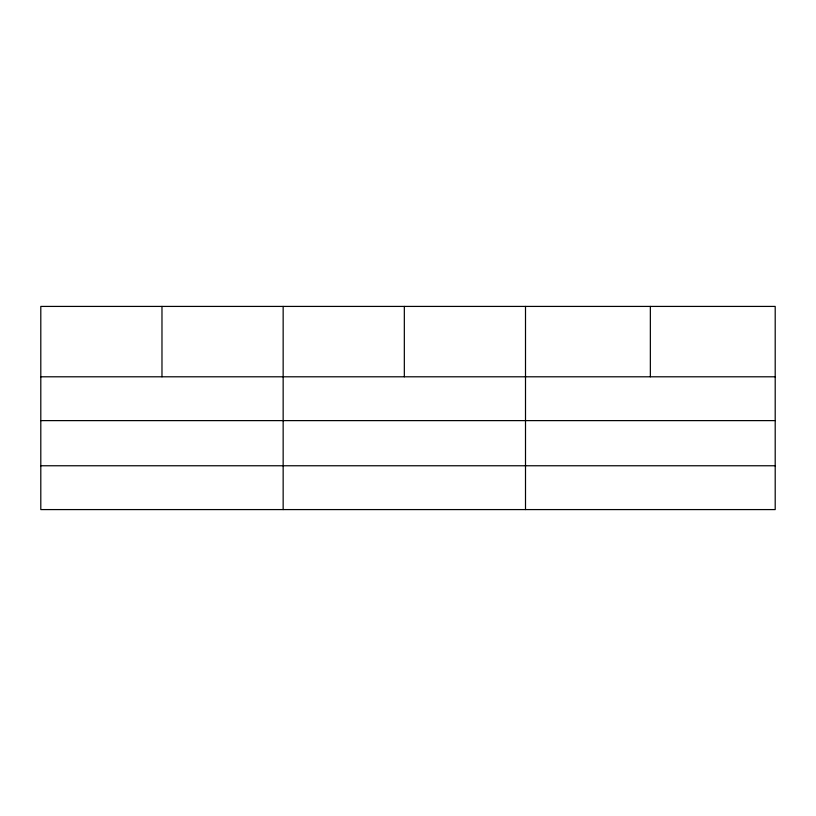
<?xml version="1.0" encoding="UTF-8"?>
<svg xmlns="http://www.w3.org/2000/svg" width="816" height="816" viewBox="0 0 816 816"><rect width="100%" height="100%" fill="white"/><g stroke="black" fill="none" stroke-linecap="round" stroke-linejoin="round"><path stroke-width="1.22" d="M775.2 420.617L775.2 306.418L40.8 306.418L40.8 509.582L775.2 509.582L775.2 420.617L40.8 420.617M40.8 376.798L775.2 376.798M40.8 465.763L775.2 465.763M650.352 306.418L650.352 376.798M525.504 306.418L525.504 509.582M404.328 306.418L404.328 376.798M283.152 306.418L283.152 509.582M161.976 306.418L161.976 376.798"/></g></svg>
